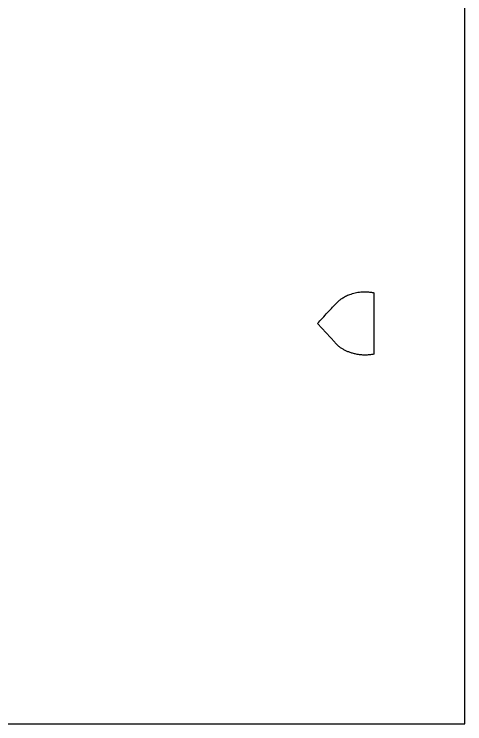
# Model space of a CAD drawing. Header units: centimetres. Extents: x 12.8 to 19.7, y -9 to 8.9.
# Drawn here: x 16.26 to 19.69, y -9 to -3.59 of the extents above; entities that cross this region are included whole.
import ezdxf

# ---------------------------------------------------------------- set-up
doc = ezdxf.new("R2010")
doc.units = ezdxf.units.CM
doc.header["$MEASUREMENT"] = 0
doc.layers.add('layer 1', color=7, linetype='Continuous')

msp = doc.modelspace()

# ---------------------------------------------------------------- linework, layer by layer
at = {"layer": 'layer 1', "color": 250, "lineweight": 30}
for points, knots in [([(12.82296, 8.93497), (12.82296, 8.93497), (19.69467, 8.93497), (19.69467, 8.93497), (19.69467, 8.93497), (19.69467, 8.93497), (19.69467, -9.00021), (19.69467, -9.00021), (19.69467, -9.00021), (19.69467, -9.00021), (12.82296, -9.00021), (12.82296, -9.00021), (12.82296, -9.00021), (12.82296, -9.00021), (12.82296, 8.93497), (12.82296, 8.93497)], [0, 0, 0, 0, 0.2, 0.2, 0.2, 0.2, 0.4, 0.4, 0.4, 0.4, 0.6, 0.6, 0.6, 0.6, 1, 1, 1, 1]), ([(18.704, -6.09133), (18.70623, -6.09413), (18.70852, -6.09688), (18.7109, -6.09955), (18.7109, -6.09955), (18.71334, -6.10232), (18.71586, -6.10501), (18.71844, -6.10766), (18.71844, -6.10766), (18.72088, -6.11016), (18.72341, -6.1126), (18.72597, -6.11497), (18.72597, -6.11497), (18.72864, -6.11743), (18.73139, -6.11983), (18.73418, -6.12216), (18.73418, -6.12216), (18.73698, -6.1245), (18.73983, -6.12675), (18.74273, -6.12896), (18.74273, -6.12896), (18.74575, -6.13123), (18.74882, -6.13342), (18.75194, -6.13557), (18.75194, -6.13557), (18.75501, -6.13765), (18.75813, -6.13967), (18.76128, -6.14163), (18.76128, -6.14163), (18.76455, -6.14363), (18.76789, -6.14559), (18.77125, -6.14745), (18.77125, -6.14745), (18.7746, -6.14933), (18.778, -6.15112), (18.78144, -6.15285), (18.78144, -6.15285), (18.785, -6.15462), (18.78861, -6.15633), (18.79224, -6.15798), (18.79224, -6.15798), (18.79593, -6.15964), (18.79966, -6.16123), (18.80343, -6.16275), (18.80343, -6.16275), (18.80731, -6.16431), (18.81123, -6.16579), (18.81519, -6.16721), (18.81519, -6.16721), (18.81913, -6.16863), (18.82309, -6.16996), (18.82707, -6.17123), (18.82707, -6.17123), (18.83116, -6.17255), (18.83526, -6.17376), (18.83939, -6.17492), (18.83939, -6.17492), (18.84377, -6.17613), (18.84814, -6.1773), (18.85256, -6.17838), (18.85256, -6.17838), (18.85702, -6.17947), (18.86151, -6.18049), (18.86601, -6.18145), (18.86601, -6.18145), (18.87162, -6.18264), (18.87724, -6.18366), (18.88289, -6.18457), (18.88289, -6.18457), (18.88865, -6.18547), (18.89442, -6.18624), (18.90022, -6.18687), (18.90022, -6.18687), (18.90572, -6.18747), (18.91124, -6.18791), (18.91679, -6.18822), (18.91679, -6.18822), (18.92235, -6.18854), (18.92792, -6.1887), (18.93351, -6.18872), (18.93351, -6.18872), (18.93907, -6.18874), (18.94464, -6.18862), (18.95018, -6.18837), (18.95018, -6.18837), (18.95575, -6.1881), (18.96129, -6.1877), (18.96682, -6.18714), (18.96682, -6.18714), (18.97257, -6.18658), (18.9783, -6.18585), (18.98401, -6.18499), (18.98401, -6.18499), (18.98964, -6.18414), (18.99523, -6.18316), (19.00079, -6.18201), (19.00079, -6.18201), (19.00079, -6.18201), (19.00079, -5.71305), (19.00079, -5.71305), (19.00079, -5.71305), (18.99702, -5.71232), (18.99323, -5.71166), (18.98943, -5.71103), (18.98943, -5.71103), (18.9856, -5.71041), (18.98176, -5.70984), (18.97791, -5.70934), (18.97791, -5.70934), (18.97428, -5.70884), (18.97063, -5.70843), (18.96698, -5.70805), (18.96698, -5.70805), (18.96331, -5.70768), (18.95962, -5.70736), (18.95594, -5.70709), (18.95594, -5.70709), (18.95227, -5.70684), (18.9486, -5.70663), (18.94495, -5.70649), (18.94495, -5.70649), (18.94122, -5.70634), (18.93747, -5.70626), (18.93374, -5.70622), (18.93374, -5.70622), (18.93011, -5.7062), (18.92648, -5.70624), (18.92285, -5.70632), (18.92285, -5.70632), (18.91927, -5.7064), (18.91566, -5.70655), (18.91208, -5.70676), (18.91208, -5.70676), (18.90493, -5.70718), (18.8978, -5.70782), (18.89067, -5.7087), (18.89067, -5.7087), (18.88371, -5.70955), (18.87676, -5.71066), (18.86989, -5.71197), (18.86989, -5.71197), (18.86257, -5.71339), (18.85529, -5.71503), (18.84808, -5.71691), (18.84808, -5.71691), (18.84112, -5.71872), (18.83424, -5.72075), (18.82742, -5.72302), (18.82742, -5.72302), (18.82146, -5.72502), (18.81554, -5.72717), (18.80971, -5.7295), (18.80971, -5.7295), (18.8041, -5.73171), (18.79855, -5.73411), (18.79309, -5.73667), (18.79309, -5.73667), (18.78788, -5.73911), (18.78273, -5.74172), (18.77767, -5.74449), (18.77767, -5.74449), (18.77289, -5.74712), (18.76818, -5.74991), (18.7636, -5.75287), (18.7636, -5.75287), (18.76001, -5.75516), (18.75651, -5.75754), (18.75305, -5.76004), (18.75305, -5.76004), (18.74975, -5.76239), (18.74654, -5.76485), (18.74338, -5.76742), (18.74338, -5.76742), (18.74027, -5.76992), (18.73725, -5.77253), (18.73429, -5.77524), (18.73429, -5.77524), (18.73147, -5.7778), (18.72874, -5.78047), (18.7261, -5.7832), (18.7261, -5.7832), (18.71294, -5.79681), (18.69985, -5.81046), (18.6868, -5.82414), (18.6868, -5.82414), (18.67382, -5.83777), (18.66087, -5.85143), (18.64797, -5.86512), (18.64797, -5.86512), (18.63511, -5.87877), (18.62231, -5.89247), (18.60953, -5.90621), (18.60953, -5.90621), (18.59675, -5.91994), (18.58401, -5.93374), (18.57134, -5.94756), (18.57134, -5.94756), (18.57134, -5.94756), (18.704, -6.09133), (18.704, -6.09133)], [0, 0, 0, 0, 0.0196078, 0.0196078, 0.0196078, 0.0196078, 0.0392157, 0.0392157, 0.0392157, 0.0392157, 0.0588235, 0.0588235, 0.0588235, 0.0588235, 0.0784314, 0.0784314, 0.0784314, 0.0784314, 0.0980392, 0.0980392, 0.0980392, 0.0980392, 0.1176471, 0.1176471, 0.1176471, 0.1176471, 0.1372549, 0.1372549, 0.1372549, 0.1372549, 0.1568627, 0.1568627, 0.1568627, 0.1568627, 0.1764706, 0.1764706, 0.1764706, 0.1764706, 0.1960784, 0.1960784, 0.1960784, 0.1960784, 0.2156863, 0.2156863, 0.2156863, 0.2156863, 0.2352941, 0.2352941, 0.2352941, 0.2352941, 0.254902, 0.254902, 0.254902, 0.254902, 0.2745098, 0.2745098, 0.2745098, 0.2745098, 0.2941176, 0.2941176, 0.2941176, 0.2941176, 0.3137255, 0.3137255, 0.3137255, 0.3137255, 0.3333333, 0.3333333, 0.3333333, 0.3333333, 0.3529412, 0.3529412, 0.3529412, 0.3529412, 0.372549, 0.372549, 0.372549, 0.372549, 0.3921569, 0.3921569, 0.3921569, 0.3921569, 0.4117647, 0.4117647, 0.4117647, 0.4117647, 0.4313725, 0.4313725, 0.4313725, 0.4313725, 0.4509804, 0.4509804, 0.4509804, 0.4509804, 0.4705882, 0.4705882, 0.4705882, 0.4705882, 0.4901961, 0.4901961, 0.4901961, 0.4901961, 0.5098039, 0.5098039, 0.5098039, 0.5098039, 0.5294118, 0.5294118, 0.5294118, 0.5294118, 0.5490196, 0.5490196, 0.5490196, 0.5490196, 0.5686275, 0.5686275, 0.5686275, 0.5686275, 0.5882353, 0.5882353, 0.5882353, 0.5882353, 0.6078431, 0.6078431, 0.6078431, 0.6078431, 0.627451, 0.627451, 0.627451, 0.627451, 0.6470588, 0.6470588, 0.6470588, 0.6470588, 0.6666667, 0.6666667, 0.6666667, 0.6666667, 0.6862745, 0.6862745, 0.6862745, 0.6862745, 0.7058824, 0.7058824, 0.7058824, 0.7058824, 0.7254902, 0.7254902, 0.7254902, 0.7254902, 0.745098, 0.745098, 0.745098, 0.745098, 0.7647059, 0.7647059, 0.7647059, 0.7647059, 0.7843137, 0.7843137, 0.7843137, 0.7843137, 0.8039216, 0.8039216, 0.8039216, 0.8039216, 0.8235294, 0.8235294, 0.8235294, 0.8235294, 0.8431373, 0.8431373, 0.8431373, 0.8431373, 0.8627451, 0.8627451, 0.8627451, 0.8627451, 0.8823529, 0.8823529, 0.8823529, 0.8823529, 0.9019608, 0.9019608, 0.9019608, 0.9019608, 0.9215686, 0.9215686, 0.9215686, 0.9215686, 0.9411765, 0.9411765, 0.9411765, 0.9411765, 0.9607843, 0.9607843, 0.9607843, 0.9607843, 1, 1, 1, 1])]:
    msp.add_open_spline(points, degree=3, knots=knots, dxfattribs=at)

doc.saveas('drawing.dxf')
